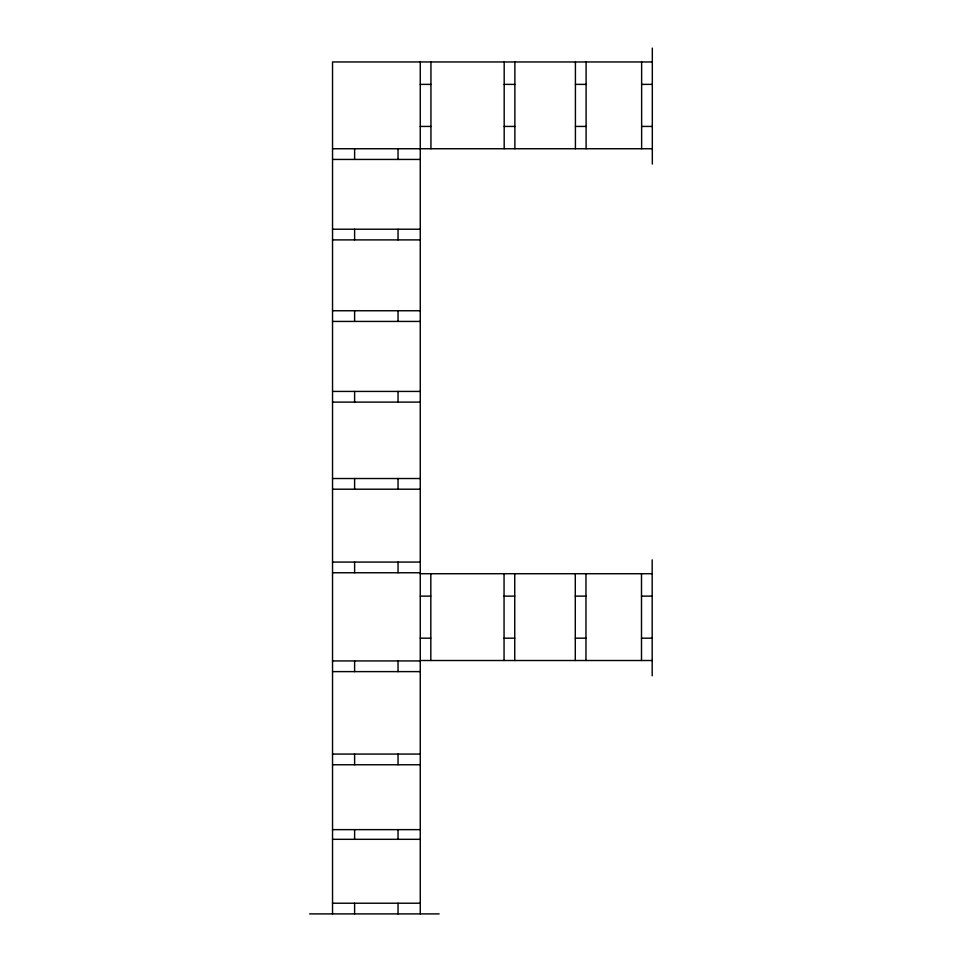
<?xml version="1.0" encoding="UTF-8"?>
<svg xmlns="http://www.w3.org/2000/svg" width="962" height="962" viewBox="0 0 962 962"><rect width="100%" height="100%" fill="white"/><g stroke="black" fill="none" stroke-linecap="round" stroke-linejoin="round"><path stroke-width="1.44" d="M652.32 61.965L332.539 61.965L332.539 913.9M420.262 84.379L430.94 84.379M504.184 84.379L514.874 84.379M575.42 84.379L586.098 84.379M641.63 84.379L652.32 84.379M420.262 126.431L430.94 126.431M504.184 126.431L514.874 126.431M575.42 126.431L586.098 126.431M641.63 126.431L652.32 126.431M332.539 148.749L652.32 148.749M332.539 159.439L420.262 159.439M332.539 229.221L420.262 229.221M332.539 239.899L420.262 239.899M332.539 310.75L420.262 310.75M332.539 321.428L420.262 321.428M332.539 391.426L420.262 391.426M332.539 402.104L420.262 402.104M332.539 478.523L420.262 478.523M332.539 489.201L420.262 489.201M332.539 562.073L420.262 562.073M332.539 572.751L420.262 572.751M420.129 573.713L652.188 573.713M420.262 596.127L430.82 596.127M504.052 596.127L514.742 596.127M575.288 596.127L585.966 596.127M641.498 596.127L652.188 596.127M420.262 638.179L430.82 638.179M504.052 638.179L514.742 638.179M575.288 638.179L585.966 638.179M641.498 638.179L652.188 638.179M420.129 660.509L652.188 660.509M332.539 660.93L420.262 660.93M332.539 671.62L420.262 671.62M332.539 754.064L420.262 754.064M332.539 764.754L420.262 764.754M332.539 829.641L420.262 829.641M332.539 839.321L420.262 839.321M332.539 903.222L420.262 903.222M309.68 913.9L439.117 913.9M652.32 48.1L652.32 164.069M652.188 559.848L652.188 675.817M641.63 61.965L641.63 148.749M641.498 573.713L641.498 660.509M586.098 61.965L586.098 148.749M585.966 573.713L585.966 660.509M575.42 61.965L575.42 148.749M575.288 573.713L575.288 660.509M514.874 61.965L514.874 148.749M514.742 573.713L514.742 660.509M504.184 61.965L504.184 148.749M504.052 573.713L504.052 660.509M430.94 61.965L430.94 148.749M430.82 573.713L430.82 660.509M420.262 61.965L420.262 913.9M398.04 148.749L398.04 159.439M398.04 229.221L398.04 239.899M398.04 310.75L398.04 321.428M398.04 391.426L398.04 402.104M398.04 478.523L398.04 489.201M398.04 562.073L398.04 572.751M398.04 660.93L398.04 671.62M398.04 754.064L398.04 764.754M398.04 829.641L398.04 839.321M398.04 903.222L398.04 913.9M354.617 148.749L354.617 159.439M354.617 229.221L354.617 239.899M354.617 310.75L354.617 321.428M354.617 391.426L354.617 402.104M354.617 478.523L354.617 489.201M354.617 562.073L354.617 572.751M354.617 660.93L354.617 671.62M354.617 754.064L354.617 764.754M354.617 829.641L354.617 839.321M354.617 903.222L354.617 913.9"/></g></svg>
